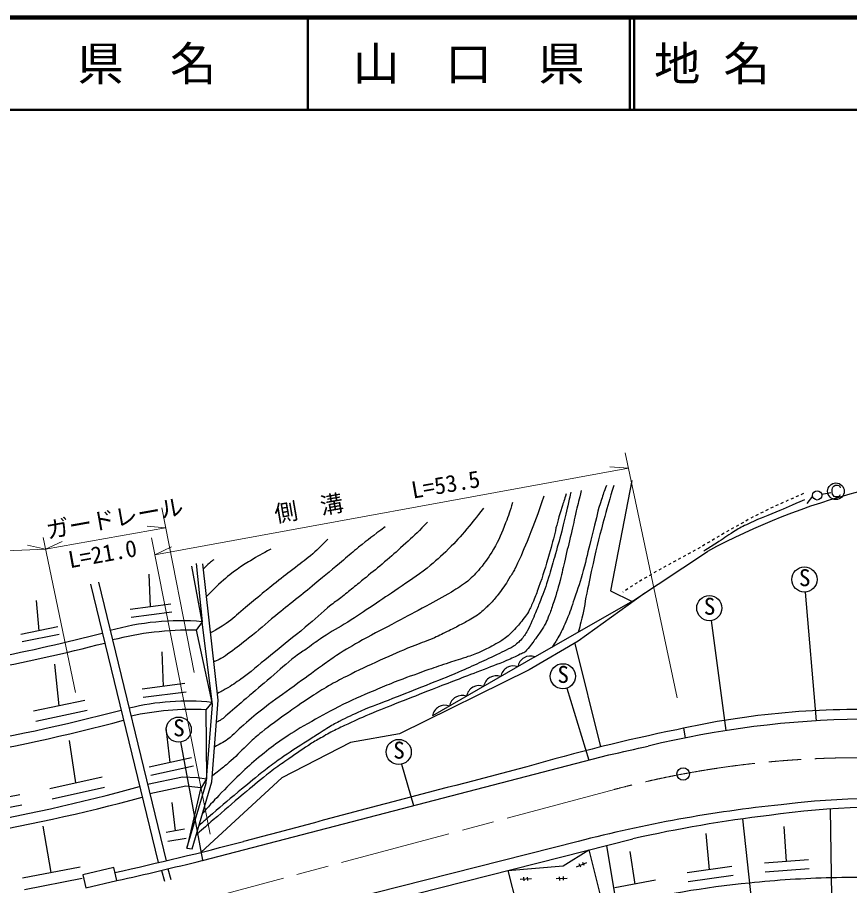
# Model space of a CAD drawing. Units: millimetres, scale not verified. Extents: x 40000 to 680000, y 20000 to 380000.
# Drawn here: x 301648 to 391496, y 286227 to 380000 of the extents above; entities that cross this region are included whole.
import ezdxf
from ezdxf.enums import TextEntityAlignment as Align

# ---------------------------------------------------------------- set-up
doc = ezdxf.new("R2010")
doc.units = ezdxf.units.MM
doc.header["$LTSCALE"] = 1000
doc.linetypes.add('CHAIN', pattern=[18.5, 12, -1.5, 3.5, -1.5])
for name, color, linetype, lineweight in [('M-BGD', 7, 'Continuous', 25), ('M-BMK', 2, 'CHAIN', 13), ('M-STR-HTXT', 7, 'Continuous', 13), ('M-STR-STRC', 7, 'Continuous', 25), ('M-TTL', 2, 'Continuous', 140), ('M-TTL-LINE', 7, 'Continuous', 50), ('S-BMK-SRVR', 3, 'Continuous', 25)]:
    doc.layers.add(name, color=color, linetype=linetype, lineweight=lineweight)
doc.layers.add('M-TTL-TXT', color=7, linetype='Continuous')
doc.styles.add('ＭＳ ゴシック', font='')
doc.styles.get('ＭＳ ゴシック').set_extended_font_data('MS Gothic')

msp = doc.modelspace()

# ---------------------------------------------------------------- linework, layer by layer
at = {"layer": 'M-BGD'}
for p, q in [((367993, 329981), (365665, 318075)), ((389603, 328990), (389649, 329186)), ((389649, 329186), (389698, 329247)), ((389698, 329247), (389801, 329386)), ((389801, 329386), (389941, 329482)), ((389941, 329482), (390192, 329484)), ((390192, 329484), (390337, 329437)), ((390337, 329437), (390437, 329338)), ((390437, 329338), (390489, 329186)), ((385968, 328327), (385694, 328205)), ((386517, 328569), (386243, 328448)), ((387500, 328284), (386886, 327494)), ((389472, 328644), (388489, 328465)), ((389603, 328692), (389603, 328990)), ((389645, 328502), (389603, 328692)), ((389746, 328350), (389645, 328502)), ((389841, 328253), (389746, 328350)), ((389947, 328202), (389841, 328253)), ((390339, 328249), (390194, 328202)), ((390439, 328352), (390339, 328249)), ((390483, 328443), (390439, 328352)), ((383774, 327355), (383499, 327234)), ((384322, 327598), (384048, 327477)), ((384871, 327841), (384597, 327720)), ((385420, 328084), (385145, 327962)), ((390194, 328202), (389947, 328202)), ((382150, 326579), (381881, 326446)), ((382687, 326846), (382419, 326712)), ((383225, 327112), (382956, 326979)), ((380026, 325462), (379764, 325317)), ((380551, 325753), (380289, 325607)), ((381076, 326044), (380814, 325898)), ((381612, 326313), (381344, 326179)), ((378455, 324585), (378197, 324432)), ((378977, 324881), (378714, 324735)), ((379502, 325171), (379239, 325026)), ((376906, 323668), (376648, 323515)), ((377422, 323973), (377164, 323821)), ((377939, 324279), (377680, 324126)), ((375119, 322611), (375098, 322599)), ((375357, 322751), (375119, 322611)), ((375873, 323057), (375615, 322904)), ((376389, 323362), (376131, 323209)), ((368169, 317007), (376152, 322329)), ((373779, 321886), (373515, 321743)), ((374306, 322171), (374043, 322028)), ((374834, 322456), (374570, 322314)), ((321604, 314731), (320500, 320733)), ((320957, 321031), (321604, 314731)), ((323341, 306245), (321672, 320998)), ((371667, 320745), (371403, 320602)), ((372195, 321030), (371931, 320887)), ((372723, 321315), (372459, 321172)), ((373251, 321600), (372987, 321458)), ((316023, 316341), (315888, 319872)), ((370107, 319847), (369849, 319694)), ((370623, 320153), (370365, 320000)), ((371135, 320457), (370881, 320306)), ((371139, 320459), (371135, 320457)), ((310404, 319006), (317718, 288917)), ((368559, 318930), (368301, 318777)), ((369075, 319236), (368817, 319083)), ((369591, 319541), (369333, 319388)), ((309528, 318800), (316842, 288711)), ((365665, 318075), (368012, 316917)), ((367047, 317953), (367007, 317926)), ((367547, 318286), (367297, 318119)), ((368046, 318619), (367796, 318452)), ((304006, 313751), (303726, 317004)), ((357516, 310933), (368169, 317007)), ((369400, 317828), (362206, 312618)), ((318214, 316620), (313832, 316061)), ((318325, 315744), (313944, 315185)), ((306005, 314161), (302007, 313341)), ((321604, 314731), (320957, 313816)), ((322706, 305753), (321604, 314731)), ((306169, 313361), (302171, 312541)), ((320957, 313816), (322653, 306008)), ((362206, 312618), (356899, 309528)), ((361818, 312392), (364603, 301211)), ((317426, 307751), (317265, 311485)), ((357516, 310933), (346456, 304556)), ((306172, 305648), (305706, 310150)), ((356899, 309528), (342892, 302639)), ((319744, 308042), (315108, 307460)), ((319860, 307115), (315225, 306533)), ((308940, 306231), (303404, 305065)), ((322653, 306008), (321980, 305228)), ((322029, 297282), (322706, 305753)), ((322651, 297444), (323341, 306245)), ((309173, 305124), (303637, 303957)), ((321980, 305228), (322061, 297770)), ((318157, 299534), (317724, 303267)), ((373548, 303223), (373748, 302190)), ((342892, 302639), (337615, 301696)), ((307963, 297315), (307291, 301898)), ((337615, 301696), (330184, 297873)), ((321616, 288958), (365516, 300347)), ((320451, 300041), (315864, 299027)), ((320654, 299124), (316067, 298110)), ((310790, 297940), (305137, 296690)), ((315706, 297196), (319491, 297990)), ((319491, 297990), (321078, 297902)), ((319955, 290286), (322029, 297282)), ((320527, 290205), (322651, 297444)), ((321078, 297902), (322061, 297770)), ((322061, 297770), (321415, 296693)), ((330184, 297873), (321480, 289829)), ((311040, 296809), (305387, 295559)), ((319834, 296977), (315965, 296129)), ((321463, 296772), (319834, 296977)), ((321415, 296693), (319955, 290286)), ((301904, 296021), (296383, 294943)), ((302120, 294917), (296598, 293839)), ((318702, 292139), (318356, 295209)), ((305301, 287629), (304434, 292635)), ((384674, 288823), (384443, 292611)), ((319686, 292318), (317718, 291960)), ((376363, 287949), (375992, 291843)), ((362189, 291002), (308368, 277389)), ((308730, 276261), (368109, 291291)), ((319865, 291335), (317897, 290976)), ((319955, 290286), (320527, 290205)), ((360579, 288357), (363324, 290079)), ((363324, 290079), (364921, 283770)), ((368335, 286403), (367786, 289923)), ((387040, 289002), (382309, 288643)), ((308418, 288236), (302185, 287023)), ((317893, 288038), (318211, 286881)), ((354599, 287871), (360579, 288357)), ((362022, 288240), (363116, 288734)), ((362469, 288222), (362313, 288570)), ((362834, 288387), (362677, 288734)), ((378785, 288283), (373940, 287614)), ((387112, 288056), (382381, 287697)), ((308660, 286990), (302428, 285776)), ((317218, 287852), (317536, 286695)), ((354599, 287871), (356018, 282266)), ((355941, 286932), (357140, 286984)), ((356350, 286749), (356333, 287129)), ((356749, 286766), (356733, 287147)), ((359800, 286980), (360999, 287033)), ((360208, 286798), (360192, 287178)), ((360608, 286815), (360591, 287196)), ((378918, 287314), (374074, 286646)), ((370522, 286824), (366149, 285982))]:
    msp.add_line(p, q, dxfattribs=at)
msp.add_lwpolyline([(309041, 285976), (312379, 286765), (312047, 288168), (308709, 287379)], close=True, dxfattribs=at)
for centre, radius in [((390019, 328818), 900), ((390019, 328818), 900), ((387991, 328374), 500)]:
    msp.add_circle(centre, radius, dxfattribs=at)
for centre, radius, start, end in [((411292, 257085), 74105, 104.6254, 118.30665), ((319282, 287148), 27681, 85.18814, 105.94286), ((259400, 513499), 206507, 277.69848, 284.41747), ((320316, 280209), 33613, 88.90591, 104.45889), ((260657, 508336), 202296, 276.83006, 284.4326), ((357035, 309637), 1382, 69.61906, 170.30531), ((355192, 308575), 1382, 69.61906, 170.30531), ((353348, 307512), 1382, 69.61906, 170.30531), ((351505, 306449), 1382, 69.61906, 170.30531), ((349661, 305386), 1382, 69.61906, 170.30531), ((319943, 280680), 25473, 83.89247, 104.14961), ((347818, 304324), 1382, 69.61906, 170.30531), ((261141, 500598), 202140, 274.02055, 284.81822), ((320581, 274554), 30706, 87.38692, 102.52191), ((392325, 217118), 88128, 87.36017, 102.77063), ((262273, 492932), 195557, 273.84263, 285.0655), ((394206, 200368), 103857, 78.08211, 103.61309), ((411937, 110259), 196731, 101.46154, 106.32192), ((289930, 644510), 352365, 282.38668, 283.09453), ((2053657, -6197785), 6714823, 104.63887, 104.90868), ((259940, 497556), 208009, 274.37585, 285.30511), ((263885, 483409), 194492, 273.53002, 285.27445), ((394926, 205366), 90258, 60.26371, 96.89477), ((399684, 146513), 149275, 95.99619, 104.5476), ((395469, 204084), 90621, 85.33479, 98.03288), ((401453, 141270), 153682, 96.9691, 102.53087), ((231238, 654058), 375242, 282.45548, 284.63919), ((244895, 591634), 312248, 282.48138, 284.22339), ((392332, 172862), 114245, 91.40905, 95.85477), ((392332, 172862), 114245, 86.82601, 91.40905), ((392332, 172862), 114245, 95.85477, 103.16582)]:
    msp.add_arc(centre, radius, start, end, dxfattribs=at)
for points, knots in [([(365256, 329433), (364967, 328724), (364897, 328513), (364693, 327913), (364275, 326683), (364181, 325952), (363856, 324695), (363738, 324241), (363671, 323988), (363556, 323534), (363234, 322257), (363092, 321532), (362741, 320263), (362403, 319045), (362180, 318372), (361772, 317176), (361475, 316307), (361327, 315812), (360964, 314968), (360654, 314248), (360491, 313836), (360102, 313156), (359835, 312688), (359734, 312524), (359369, 311989)], [0, 0, 0, 0, 1, 1, 1, 2, 2, 2, 3, 3, 3, 4, 4, 4, 5, 5, 5, 6, 6, 6, 7, 7, 7, 8, 8, 8, 8]), ([(366029, 329437), (365541, 327826), (365418, 327396), (365056, 326079), (364516, 324117), (364251, 323008), (363800, 321024), (363514, 319769), (363384, 319060), (363122, 317801), (362870, 316590), (362803, 315895), (362491, 314698), (362379, 314266), (362344, 314118), (362188, 313596)], [0, 0, 0, 0, 1, 1, 1, 2, 2, 2, 3, 3, 3, 4, 4, 4, 5, 5, 5, 5]), ([(362514, 328905), (362258, 327833), (362193, 327562), (361992, 326700), (361763, 325719), (361646, 325167), (361418, 324187), (361170, 323127), (361020, 322536), (360771, 321477), (360561, 320578), (360470, 320069), (360239, 319175), (359966, 318121), (359771, 317541), (359429, 316507), (359260, 315995), (359176, 315704), (358967, 315207), (358825, 314870), (358744, 314681), (358568, 314361), (358374, 314010), (358235, 313831), (358009, 313500), (357737, 313099), (357572, 312883), (357283, 312494), (357092, 312237), (356991, 312089), (356789, 311840), (356729, 311767), (356692, 311728), (356629, 311657), (356558, 311576), (356536, 311509), (356446, 311449), (356262, 311327), (356135, 311302), (355935, 311209), (355363, 310943), (355051, 310774), (354467, 310533), (353370, 310082), (352744, 309857), (351638, 309427), (349603, 308637), (348458, 308207), (346425, 307413), (345012, 306861), (344221, 306549), (342811, 305989), (341566, 305494), (340863, 305229), (339629, 304709), (338580, 304267), (338004, 303992), (336972, 303512), (336392, 303243), (336067, 303090), (335500, 302794), (335211, 302643), (335054, 302549), (334770, 302387), (334239, 302084), (333936, 301923), (333418, 301598), (332438, 300982), (331919, 300591), (330965, 299934), (330327, 299495), (329959, 299261), (329338, 298798), (329029, 298567), (328861, 298429), (328560, 298187), (327561, 297384), (327005, 296930), (326023, 296105), (324747, 295033), (324050, 294411), (322793, 293317), (322081, 292699), (321858, 292504), (320974, 291730)], [0, 0, 0, 0, 1, 1, 1, 2, 2, 2, 3, 3, 3, 4, 4, 4, 5, 5, 5, 6, 6, 6, 7, 7, 7, 8, 8, 8, 9, 9, 9, 10, 10, 10, 11, 11, 11, 12, 12, 12, 13, 13, 13, 14, 14, 14, 15, 15, 15, 16, 16, 16, 17, 17, 17, 18, 18, 18, 19, 19, 19, 20, 20, 20, 21, 21, 21, 22, 22, 22, 23, 23, 23, 24, 24, 24, 25, 25, 25, 26, 26, 26, 27, 27, 27, 28, 28, 28, 28]), ([(361388, 328706), (361206, 327877), (361158, 327665), (361005, 326999), (360783, 326031), (360663, 325488), (360415, 324526), (360127, 323406), (359941, 322784), (359628, 321670), (359388, 320817), (359266, 320336), (359001, 319490), (358694, 318513), (358481, 317979), (358118, 317022), (357921, 316504), (357802, 316216), (357590, 315703), (357440, 315341), (357356, 315137), (357196, 314778), (357021, 314384), (356942, 314153), (356728, 313778), (356483, 313348), (356315, 313120), (355984, 312752), (355826, 312576), (355722, 312492), (355542, 312338), (355442, 312252), (355385, 312203), (355279, 312123), (355200, 312064), (355158, 312028), (355072, 311979), (354925, 311897), (354833, 311869), (354681, 311796), (354295, 311612), (354086, 311493), (353700, 311309), (351980, 310492), (351013, 310039), (349270, 309273), (347922, 308680), (347143, 308405), (345776, 307858), (344358, 307290), (343559, 306984), (342138, 306422), (340812, 305898), (340055, 305639), (338745, 305077), (337815, 304677), (337308, 304418), (336405, 303960), (335869, 303687), (335573, 303523), (335060, 303210), (334728, 303007), (334559, 302867), (334232, 302657), (333725, 302330), (333430, 302164), (332921, 301839), (331940, 301212), (331387, 300863), (330427, 300204), (329788, 299764), (329434, 299512), (328815, 299043), (328510, 298812), (328343, 298677), (328045, 298437), (327044, 297631), (326486, 297177), (325501, 296353), (324222, 295285), (323510, 294682), (322254, 293587), (321867, 293248), (321743, 293142), (321264, 292718)], [0, 0, 0, 0, 1, 1, 1, 2, 2, 2, 3, 3, 3, 4, 4, 4, 5, 5, 5, 6, 6, 6, 7, 7, 7, 8, 8, 8, 9, 9, 9, 10, 10, 10, 11, 11, 11, 12, 12, 12, 13, 13, 13, 14, 14, 14, 15, 15, 15, 16, 16, 16, 17, 17, 17, 18, 18, 18, 19, 19, 19, 20, 20, 20, 21, 21, 21, 22, 22, 22, 23, 23, 23, 24, 24, 24, 25, 25, 25, 26, 26, 26, 27, 27, 27, 28, 28, 28, 28]), ([(360911, 328530), (360665, 327840), (360608, 327647), (360424, 327078), (359797, 325136), (359640, 323991), (359068, 322032), (358653, 320611), (358417, 319814), (357919, 318419), (357714, 317843), (357603, 317518), (357357, 316959), (357157, 316505), (357061, 316242), (356819, 315810), (356665, 315538), (356550, 315403), (356364, 315152), (355979, 314635), (355749, 314355), (355311, 313884), (354960, 313505), (354748, 313304), (354342, 312986), (353965, 312693), (353726, 312566), (353313, 312328), (352677, 311962), (352305, 311782), (351637, 311478), (351037, 311205), (350680, 311099), (350058, 310880), (349238, 310592), (348765, 310472), (347940, 310198), (347085, 309915), (346610, 309748), (345762, 309444), (344421, 308964), (343664, 308712), (342340, 308188), (341508, 307858), (341042, 307672), (340222, 307314), (338688, 306645), (337814, 306298), (336321, 305543), (334985, 304868), (334254, 304453), (332959, 303701), (331835, 303048), (331205, 302679), (330135, 301942), (329262, 301340), (328803, 300960), (327981, 300290), (327161, 299621), (326709, 299236), (325935, 298514), (325029, 297668), (324549, 297165), (323691, 296270), (322881, 295424), (322623, 295139), (321659, 294066)], [0, 0, 0, 0, 1, 1, 1, 2, 2, 2, 3, 3, 3, 4, 4, 4, 5, 5, 5, 6, 6, 6, 7, 7, 7, 8, 8, 8, 9, 9, 9, 10, 10, 10, 11, 11, 11, 12, 12, 12, 13, 13, 13, 14, 14, 14, 15, 15, 15, 16, 16, 16, 17, 17, 17, 18, 18, 18, 19, 19, 19, 20, 20, 20, 21, 21, 21, 22, 22, 22, 22]), ([(358468, 328285), (357739, 326154), (357550, 325562), (356855, 323859), (356334, 322582), (356054, 321859), (355443, 320623), (355239, 320210), (355100, 319991), (354863, 319596), (354441, 318891), (354182, 318508), (353691, 317849), (353352, 317394), (353152, 317144), (352757, 316736), (352449, 316418), (352263, 316253), (351932, 315959), (351699, 315752), (351574, 315627), (351322, 315444), (351050, 315248), (350882, 315161), (350592, 314993), (350131, 314728), (349866, 314592), (349395, 314345), (348877, 314073), (348589, 313916), (348063, 313660), (347432, 313352), (347082, 313171), (346435, 312899), (345595, 312546), (345104, 312399), (344260, 312054), (342907, 311501), (342158, 311170), (340828, 310565), (339386, 309909), (338579, 309540), (337166, 308826), (336406, 308441), (335980, 308224), (335244, 307797), (334494, 307362), (334085, 307099), (333361, 306624), (332232, 305883), (331611, 305449), (330513, 304662), (329527, 303955), (328964, 303570), (328024, 302803), (327468, 302349), (327168, 302081), (326644, 301590), (325871, 300866), (325490, 300404), (324698, 299700), (324210, 299266), (323918, 299044), (323405, 298639), (323132, 298423), (323044, 298353), (322701, 298091)], [0, 0, 0, 0, 1, 1, 1, 2, 2, 2, 3, 3, 3, 4, 4, 4, 5, 5, 5, 6, 6, 6, 7, 7, 7, 8, 8, 8, 9, 9, 9, 10, 10, 10, 11, 11, 11, 12, 12, 12, 13, 13, 13, 14, 14, 14, 15, 15, 15, 16, 16, 16, 17, 17, 17, 18, 18, 18, 19, 19, 19, 20, 20, 20, 21, 21, 21, 22, 22, 22, 22]), ([(355115, 327618), (354793, 326564), (354689, 326260), (354361, 325410), (353920, 324266), (353661, 323620), (353051, 322556), (352557, 321695), (352228, 321236), (351591, 320474), (351116, 319906), (350833, 319594), (350263, 319122), (349625, 318594), (349212, 318368), (348504, 317937), (347462, 317303), (346848, 317000), (345776, 316418), (344528, 315740), (343821, 315375), (342569, 314707), (341143, 313945), (340330, 313546), (338919, 312756), (337801, 312129), (337167, 311786), (336096, 311081), (335496, 310687), (335181, 310436), (334600, 310016), (333390, 309143), (332718, 308645), (331513, 307766), (330269, 306860), (329547, 306386), (328330, 305445), (327418, 304740), (326933, 304313), (326056, 303567), (325381, 302991), (325081, 302576), (324369, 302047), (324086, 301836), (323916, 301732), (323607, 301560), (323355, 301420), (323264, 301375), (322948, 301229)], [0, 0, 0, 0, 1, 1, 1, 2, 2, 2, 3, 3, 3, 4, 4, 4, 5, 5, 5, 6, 6, 6, 7, 7, 7, 8, 8, 8, 9, 9, 9, 10, 10, 10, 11, 11, 11, 12, 12, 12, 13, 13, 13, 14, 14, 14, 15, 15, 15, 16, 16, 16, 16]), ([(386617, 327903), (385119, 327244), (384738, 327077), (383530, 326557), (382292, 326025), (381562, 325806), (380353, 325211), (379793, 324935), (379483, 324770), (378953, 324439), (378224, 323984), (377846, 323682), (377122, 323219), (376586, 322876), (376411, 322767), (375740, 322357)], [0, 0, 0, 0, 1, 1, 1, 2, 2, 2, 3, 3, 3, 4, 4, 4, 5, 5, 5, 5]), ([(351961, 327004), (351125, 325912), (350894, 325611), (350166, 324755), (349427, 323885), (349019, 323389), (348204, 322589), (347339, 321740), (346830, 321286), (345882, 320531), (344713, 319599), (343990, 319167), (342759, 318317), (341709, 317592), (341106, 317206), (340043, 316498), (338979, 315790), (338396, 315373), (337315, 314692), (336270, 314033), (335644, 313729), (334611, 313052), (333947, 312617), (333608, 312325), (332959, 311868), (332463, 311517), (332160, 311355), (331679, 310982), (330592, 310139), (330046, 309589), (328999, 308697), (327966, 307817), (327386, 307328), (326354, 306447), (325563, 305772), (325129, 305382), (324332, 304712), (324072, 304494), (323950, 304340), (323663, 304158), (323473, 304036), (323396, 303994), (323156, 303881)], [0, 0, 0, 0, 1, 1, 1, 2, 2, 2, 3, 3, 3, 4, 4, 4, 5, 5, 5, 6, 6, 6, 7, 7, 7, 8, 8, 8, 9, 9, 9, 10, 10, 10, 11, 11, 11, 12, 12, 12, 13, 13, 13, 14, 14, 14, 14]), ([(345914, 325498), (345636, 325183), (345553, 325101), (345316, 324852), (344567, 324064), (344090, 323680), (343290, 322945), (342524, 322242), (342088, 321855), (341296, 321182), (340520, 320523), (340072, 320169), (339285, 319523), (338806, 319129), (338538, 318909), (338057, 318518), (337541, 318098), (337255, 317860), (336733, 317449), (336271, 317086), (335990, 316911), (335532, 316543), (334404, 315636), (333836, 315050), (332720, 314126), (331356, 312996), (330569, 312391), (329190, 311278), (327947, 310274), (327298, 309649), (326007, 308706), (325383, 308249), (325033, 307989), (324368, 307593), (323942, 307340), (323792, 307254), (323258, 306978)], [0, 0, 0, 0, 1, 1, 1, 2, 2, 2, 3, 3, 3, 4, 4, 4, 5, 5, 5, 6, 6, 6, 7, 7, 7, 8, 8, 8, 9, 9, 9, 10, 10, 10, 11, 11, 11, 12, 12, 12, 12]), ([(341348, 324982), (339958, 323934), (339582, 323663), (338489, 322769), (337842, 322239), (337489, 321930), (336849, 321392), (335648, 320383), (334984, 319807), (333774, 318808), (332964, 318139), (332499, 317779), (331680, 317121), (330830, 316437), (330345, 316066), (329502, 315374), (328362, 314436), (327760, 313867), (326607, 312945), (325828, 312322), (325402, 311958), (324584, 311389), (324218, 311134), (324020, 310979), (323627, 310767), (323339, 310611), (323231, 310560), (322870, 310406)], [0, 0, 0, 0, 1, 1, 1, 2, 2, 2, 3, 3, 3, 4, 4, 4, 5, 5, 5, 6, 6, 6, 7, 7, 7, 8, 8, 8, 9, 9, 9, 9]), ([(335150, 323654), (334412, 322883), (334195, 322660), (333535, 322075), (332838, 321457), (332401, 321165), (331668, 320591), (330855, 319954), (330382, 319619), (329574, 318975), (328894, 318433), (328523, 318116), (327851, 317563), (327130, 316971), (326727, 316638), (326008, 316044), (325292, 315451), (324945, 315049), (324178, 314524), (323555, 314098), (323309, 313958), (322515, 313541)], [0, 0, 0, 0, 1, 1, 1, 2, 2, 2, 3, 3, 3, 4, 4, 4, 5, 5, 5, 6, 6, 6, 7, 7, 7, 7]), ([(329024, 322577), (327953, 321995), (327656, 321843), (326810, 321321), (326237, 320967), (325900, 320791), (325362, 320387), (324558, 319784), (324111, 319434), (323376, 318748), (322849, 318257), (322671, 318079), (322074, 317443)], [0, 0, 0, 0, 1, 1, 1, 2, 2, 2, 3, 3, 3, 4, 4, 4, 4]), ([(322861, 321428), (322636, 321267), (322572, 321216), (322395, 321069), (322120, 320841), (322035, 320745), (321735, 320435)], [0, 0, 0, 0, 1, 1, 1, 2, 2, 2, 2])]:
    msp.add_open_spline(points, degree=3, knots=knots, dxfattribs=at)
at = {"layer": 'M-BMK'}
msp.add_line((366105, 296619), (316159, 283224), dxfattribs=at)
msp.add_arc((392432, 197085), 102956, 75.63159, 104.81586, dxfattribs=at)
at = {"layer": 'M-STR-HTXT'}
for p, q in [((367263, 332979), (372877, 306527)), ((316483, 321960), (367618, 331307)), ((367618, 331307), (365625, 331469)), ((320716, 309236), (317234, 327041)), ((317656, 324886), (304685, 322559)), ((317656, 324886), (315663, 325054)), ((304420, 323831), (307909, 307089)), ((316119, 323803), (322447, 291778)), ((304685, 322559), (302734, 322999)), ((304685, 322559), (306495, 323410)), ((316483, 321960), (318290, 322816)), ((228235, 319481), (304685, 322559))]:
    msp.add_line(p, q, dxfattribs=at)
at = {"layer": 'M-STR-STRC'}
for p, q in [((387923, 304035), (386741, 317938)), ((378165, 302979), (376570, 314861)), ((360956, 307549), (363330, 299780)), ((321661, 288978), (319311, 301740)), ((343118, 299338), (344395, 294868)), ((389403, 294502), (389555, 285058)), ((379944, 293439), (380928, 284149)), ((365255, 290568), (366644, 282056))]:
    msp.add_line(p, q, dxfattribs=at)
for centre in [(386617, 319291), (376349, 316201), (360539, 308841), (319063, 303076), (342820, 300664)]:
    msp.add_circle(centre, 1358, dxfattribs=at)
at = {"layer": 'M-TTL'}
msp.add_line((680000, 380000), (40000, 380000), dxfattribs=at)
at = {"layer": 'M-TTL-LINE'}
for p, q in [((333000, 380000), (333000, 370000)), ((367750, 380000), (367750, 370000)), ((368250, 380000), (368250, 370000)), ((40000, 370000), (680000, 370000))]:
    msp.add_line(p, q, dxfattribs=at)
at = {"layer": 'S-BMK-SRVR'}
msp.add_circle((373523, 298290), 674, dxfattribs=at)

# ---------------------------------------------------------------- texts
at = {"layer": 'M-STR-HTXT', "style": 'ＭＳ ゴシック'}
for s, rotation, p in [('側\u3000溝\u3000\u3000\u3000L=53.5', 9.874, (329669, 324904)), ('ガードレール', 10.163, (305017, 323142)), ('L=21.0', 10.163, (307417, 319964))]:
    msp.add_text(s, height=1833, rotation=rotation, dxfattribs=at).set_placement(p, align=Align.BOTTOM_LEFT)
at = {"layer": 'M-STR-STRC', "style": 'ＭＳ ゴシック'}
for p in [(386024, 318021), (375756, 314931), (359946, 307571), (318470, 301806), (342227, 299393)]:
    msp.add_text('S', height=1833, dxfattribs=at).set_placement(p, align=Align.BOTTOM_LEFT)
at = {"layer": 'M-TTL-TXT', "style": 'ＭＳ ゴシック'}
for s, p in [('県\u3000名', (315625, 375000)), ('山\u3000口\u3000県', (350375, 375000))]:
    msp.add_text(s, height=3666, dxfattribs=at).set_placement(p, align=Align.MIDDLE_CENTER)
msp.add_text('地 名', height=3666, dxfattribs=at).set_placement((370380, 375000), align=Align.MIDDLE_LEFT)

doc.saveas('drawing.dxf')
